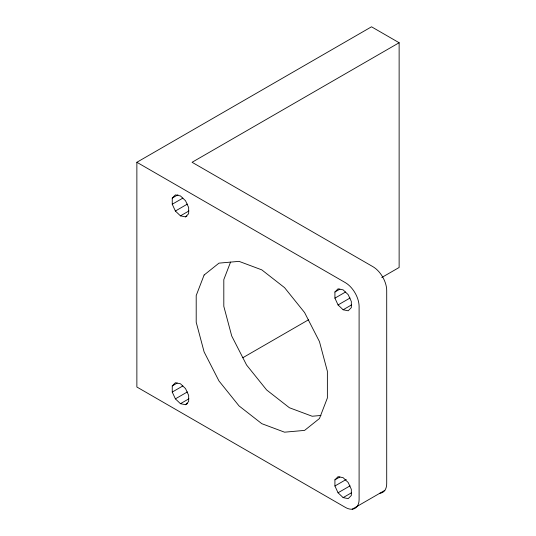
<?xml version="1.0" encoding="UTF-8"?>
<svg xmlns="http://www.w3.org/2000/svg" width="536" height="536" viewBox="0 0 536 536"><rect width="100%" height="100%" fill="white"/><g stroke="black" fill="none" stroke-linecap="round" stroke-linejoin="round"><path stroke-width="0.8" d="M172.25 204.236L172.25 198.072L175.386 194.903L180.451 195.928L185.523 200.752L188.659 207.546L188.659 213.703L185.523 216.879L180.451 215.854L175.386 211.023L172.25 204.236L182.87 198.106M230.547 262.117L223.807 279.604L223.807 306.317L231.72 335.985L246.587 365.029L266.62 389.947L289.393 407.735L312.173 416.244L320.984 415.46M172.25 385.913L175.386 382.744L180.451 383.769L185.523 388.593L188.659 395.387L188.659 401.544L185.523 404.714L180.451 403.688L175.386 398.864L172.25 392.071L172.25 385.913L177.202 383.052M334.92 291.993L338.055 288.824L343.127 289.849L348.192 294.673L351.328 301.466L351.328 307.624L348.192 310.793L343.127 309.768L338.055 304.944L334.92 298.15L334.92 291.993L339.878 289.132M334.92 479.834L338.055 476.658L343.127 477.683L348.192 482.514L351.328 489.301L351.328 495.465L348.192 498.634L343.127 497.609L338.055 492.778L334.92 485.991L334.92 479.834L339.878 476.973M136.868 162.281L345.298 282.613A19.524 11.269 60 0 1 359.1 306.525L359.1 499.385A19.524 11.269 60 0 1 345.298 507.351L136.868 387.012L136.868 162.281L371.522 26.8L399.132 42.739L399.132 267.477L381.759 277.507M399.132 42.739L192.082 162.281L372.909 266.673A19.524 11.269 60 0 1 386.711 290.586L386.711 483.445A19.524 11.269 60 0 1 379.81 493.261M172.25 198.072L177.912 194.803M175.386 211.023L187.419 204.075M180.451 215.854L188.947 210.95M185.523 216.879L186.937 216.062M172.25 392.071L182.87 385.94M334.92 298.15L345.539 292.02M242.761 357.76L308.635 319.724M175.386 398.864L187.419 391.917M338.055 304.944L350.088 297.996M180.451 403.688L188.947 398.784M343.127 309.768L351.616 304.863M185.523 404.714L187.647 403.487M334.92 485.991L346.249 479.452M338.055 492.778L350.088 485.837M343.127 497.609L351.616 492.705M352.199 509.2L384.861 490.346M204.115 275.015L196.203 295.544L196.203 322.257L204.115 351.924L218.983 380.969L239.016 405.886L261.789 423.675L284.562 432.183L304.595 430.395L319.463 418.522L327.375 397.993L327.375 371.281L319.463 341.613L304.595 312.568L284.562 287.651L261.789 269.863L239.016 261.354L218.983 263.136L204.115 275.015"/></g></svg>
